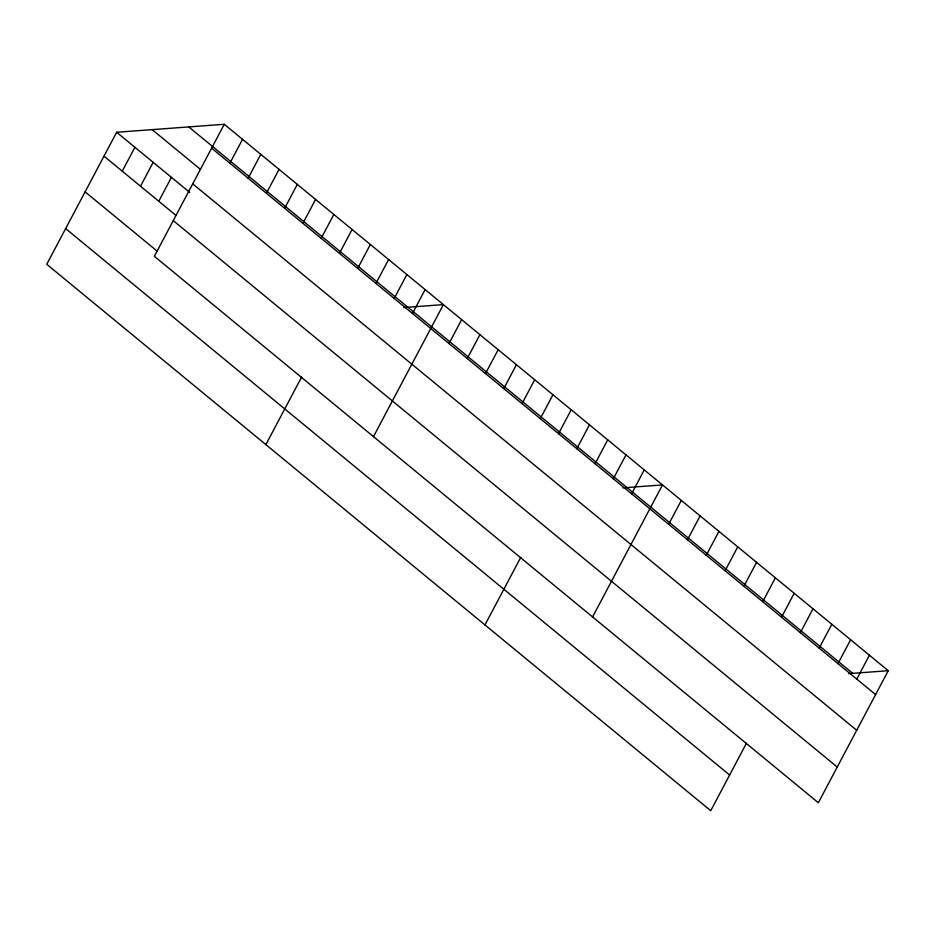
<?xml version="1.0" encoding="UTF-8"?>
<svg xmlns="http://www.w3.org/2000/svg" width="935" height="935" viewBox="0 0 935 935"><rect width="100%" height="100%" fill="white"/><g stroke="black" fill="none" stroke-linecap="round" stroke-linejoin="round"><path stroke-width="1.4" d="M224.271 124.285L154.369 256.307L818.347 802.733L888.25 670.711L224.271 124.285L116.653 132.267L46.75 264.289L710.729 810.715L746.492 743.161M122.263 171.187L134.909 147.298M140.519 186.217L153.176 162.328M158.775 201.247L171.432 177.346M229.881 163.204L242.539 139.315M248.137 178.234L260.795 154.345M266.405 193.264L279.051 169.364M284.661 208.295L297.307 184.394M302.917 223.313L315.574 199.424M321.184 238.343L333.83 214.454M339.44 253.373L352.086 229.472M357.696 268.392L370.353 244.502M265.867 444.616L301.619 377.062M375.964 283.422L388.609 259.533M394.219 298.452L406.865 274.551M412.475 313.47L425.133 289.581M373.486 436.633L443.389 304.611L403.803 307.545M448.999 343.531L461.645 319.63M467.255 358.549L479.9 334.66M485.51 373.579L498.168 349.69M503.778 388.609L516.424 364.708M522.034 403.628L534.68 379.739M540.29 418.658L552.947 394.769M558.546 433.688L571.203 409.799M576.813 448.718L589.459 424.817M484.973 624.931L520.737 557.389M595.069 463.737L607.715 439.847M613.325 478.767L625.982 454.877M631.592 493.797L644.238 469.896M592.591 616.948L662.494 484.926L622.92 487.86M668.665 524.301L681.311 500.412M687.47 539.787L700.128 515.886M706.287 555.261L718.933 531.372M725.092 570.747L737.75 546.858M743.909 586.233L756.567 562.332M762.726 601.708L775.372 577.818M781.531 617.193L794.189 593.304M800.348 632.679L812.994 608.779M819.165 648.154L831.811 624.264M837.97 663.64L850.628 639.739M856.787 679.114L869.433 655.225M848.664 673.644L888.25 670.711M188.765 126.926L852.732 673.34M211.626 148.186L875.604 694.6M152.171 129.638L200.499 169.41M192.727 183.868L856.705 730.282M116.653 132.267L189.688 192.376M104.007 156.168L175.967 215.389M173.267 220.625L837.246 767.051M85.108 191.85L157.068 251.071M65.649 228.607L729.616 775.033"/></g></svg>
